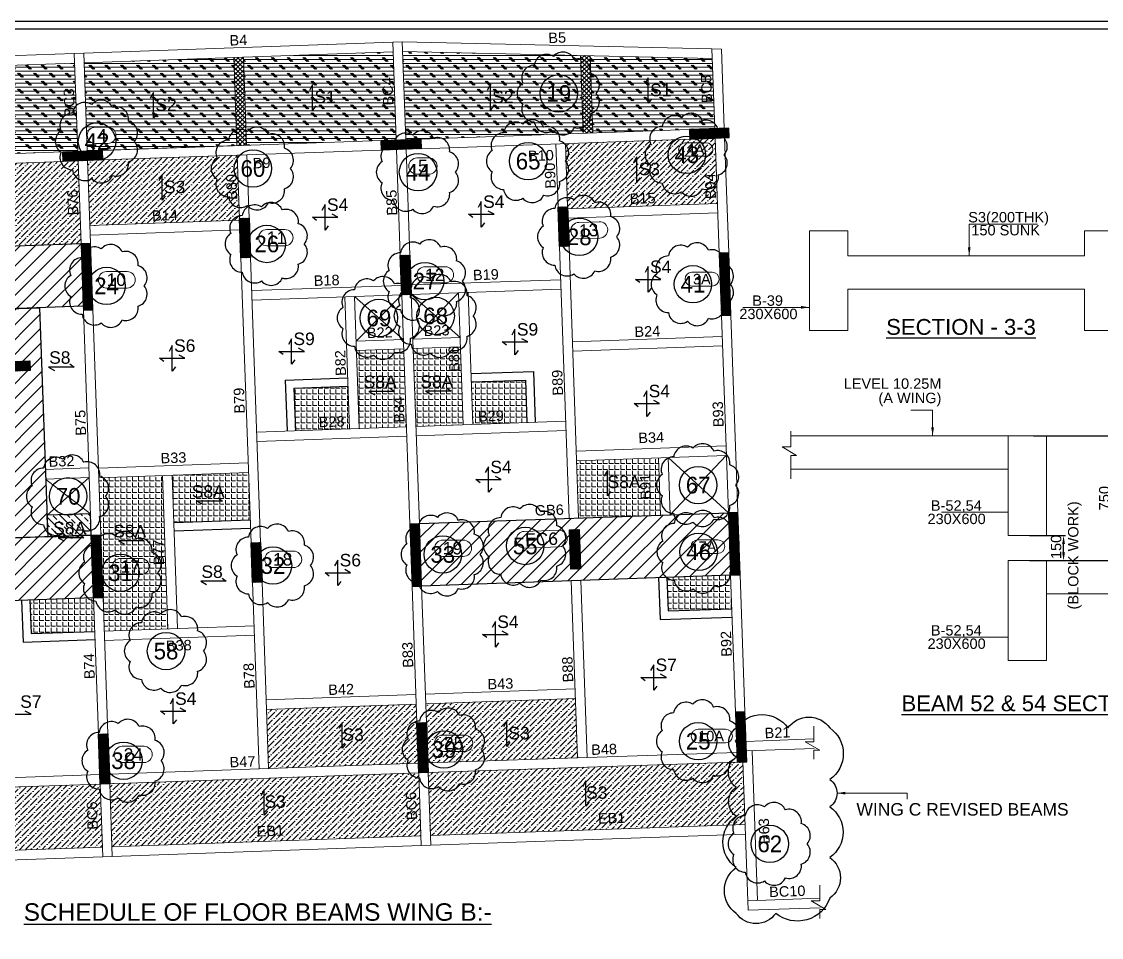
# Model space of a CAD drawing. Header units: millimetres. Extents: x 7675 to 3049577, y -133733 to 101877.
# Drawn here: x 2922512 to 2948465, y 76621 to 98635 of the extents above; entities that cross this region are included whole.
import ezdxf
from ezdxf.enums import TextEntityAlignment as Align

# ---------------------------------------------------------------- set-up
doc = ezdxf.new("R2010")
doc.units = ezdxf.units.MM
doc.header["$LTSCALE"] = 600
doc.linetypes.add('$0$DASHED2', pattern=[0.375, 0.25, -0.125])
for name, color, linetype, lineweight in [('300mm SUNK', 251, 'Continuous', 9), ('BEAM', 191, 'Continuous', 20), ('BEAM NO (H)', 121, 'Continuous', 20), ('BEAM NO (V)', 121, 'Continuous', 20), ('COL HATCH', 67, 'Continuous', 25), ('colno', 11, 'Continuous', 15), ('COLUMN', 84, 'Continuous', 30), ('CONCRETE', 7, 'Continuous', 20), ('DIM', 8, 'Continuous', 13), ('GIRDER BEAM', 4, 'Continuous', 30), ('HATCH LIGHT_MOFA', 253, 'Continuous', 0), ('MAIN TEXT', 6, 'Continuous', 25), ('RC PARDI HATCH', 8, 'Continuous', 13), ('RCC PARDI', 2, 'Continuous', 20), ('SLAB', 1, 'Continuous', 25), ('SLAB MARK', 241, 'Continuous', 25), ('SLAB NO', 52, 'Continuous', 25), ('TEXT', 255, 'Continuous', 25), ('void', 45, 'Continuous', 18)]:
    doc.layers.add(name, color=color, linetype=linetype, lineweight=lineweight)
for name, color, linetype in [('REVISION CLOUD', 4, 'Continuous'), ('S-DIM', 7, 'Continuous'), ('S-QUERY-NOTE', 4, 'Continuous'), ('S-QUERY-WARNING', 30, 'Continuous')]:
    doc.layers.add(name, color=color, linetype=linetype)
doc.styles.add('ARIAL', font='arial.ttf')
doc.dimstyles.new('SBC 25', dxfattribs={"dimscale": 25, "dimtxt": 2.5, "dimasz": 2, "dimexe": 0.5, "dimexo": 0.5, "dimgap": 0.5, "dimtad": 1, "dimdec": 0, "dimzin": 3, "dimtxsty": 'ARIAL', "dimcen": 0, "dimdle": 1, "dimclrd": 256, "dimclre": 256, "dimclrt": 7, "dimazin": 3, "dimtfac": 1, "dimtdec": 0, "dimtmove": 0, "dimatfit": 3, "dimlwd": -1, "dimlwe": -1})
doc.dimstyles.new('SBC-100', dxfattribs={"dimscale": 100, "dimtxt": 2.5, "dimasz": 2, "dimexe": 0.5, "dimexo": 0.5, "dimgap": 0.5, "dimtad": 1, "dimdec": 0, "dimzin": 3, "dimtxsty": 'ARIAL', "dimblk1": 'OBLIQUE', "dimblk2": 'OBLIQUE', "dimcen": 0, "dimdle": 1, "dimclrd": 256, "dimclre": 256, "dimclrt": 4, "dimazin": 3, "dimtfac": 1, "dimtdec": 0, "dimtmove": 0, "dimatfit": 3, "dimlwd": -1, "dimlwe": -1})
pattern_1 = [(45, (2491303.62, 332757.3), (-176.7767, 176.7767), [])]
pattern_2 = [(0, (0, 0), (0, 95.25), []), (135, (47.62, -47.62), (-190.500082, -190.500082), [134.7039, -134.7039]), (135, (71.44, -47.62), (-190.500082, -190.500082), [134.7039, -134.7039]), (135, (95.25, -47.62), (-190.500082, -190.500082), [134.7039, -134.7039])]
pattern_3 = [(0, (0, 0), (0, 139.7), [101.6, -38.1]), (90, (0, 0), (-139.7, 9e-15), [101.6, -38.1])]
pattern_4 = [(44.6854249, (2233051.06, -59416.194), (-10.04716808, 10.15810365), [])]
pattern_5 = [(45, (2894726.755, 206159.45), (-53.03301, 53.03301), []), (135, (2894726.755, 206159.45), (-53.03301, -53.03301), [])]

# ---------------------------------------------------------------- blocks, each defined once
blk = doc.blocks.new('G$C8AF725FA')
at = {"layer": 'COLUMN'}
for p, q in [((-8355, -299, 11196), (-7405, -266, 11196)), ((-8346, -529, 11196), (-8355, -299, 11196)), ((-7397, -495, 11196), (-8346, -529, 11196)), ((-7405, -266, 11196), (-7397, -495, 11196)), ((-16010, -571, 11196), (-15060, -537, 11196)), ((-16002, -801, 11196), (-16010, -571, 11196)), ((-15052, -767, 11196), (-16002, -801, 11196)), ((-15060, -537, 11196), (-15052, -767, 11196)), ((-23665, -842, 11196), (-22715, -809, 11196)), ((-23657, -1072, 11196), (-23665, -842, 11196)), ((-22715, -809, 11196), (-22707, -1039, 11196)), ((-31320, -1114, 11196), (-30370, -1080, 11196)), ((-31311, -1344, 11196), (-31320, -1114, 11196)), ((-30370, -1080, 11196), (-30362, -1310, 11196)), ((-22707, -1039, 11196), (-23657, -1072, 11196)), ((-30362, -1310, 11196), (-31311, -1344, 11196)), ((-4105, -1900, 11196), (-3875, -1892, 11196)), ((-4071, -2849, 11196), (-4105, -1900, 11196)), ((-3875, -1892, 11196), (-3841, -2841, 11196)), ((-11760, -2171, 11196), (-11530, -2163, 11196)), ((-11726, -3121, 11196), (-11760, -2171, 11196)), ((-11530, -2163, 11196), (-11496, -3113, 11196)), ((-3841, -2841, 11196), (-4071, -2849, 11196)), ((-11496, -3113, 11196), (-11726, -3121, 11196)), ((-30651, -3320, 11196), (-30881, -3329, 11196)), ((-30881, -3329, 11196), (-30781, -6142, 11196)), ((-30551, -6134, 11196), (-30651, -3320, 11196)), ((-30781, -6142, 11196), (-30551, -6134, 11196)), ((-30403, -10327, 11196), (-30632, -10335, 11196)), ((-30632, -10335, 11196), (-30579, -11834, 11196)), ((-30349, -11826, 11196), (-30403, -10327, 11196)), ((-30579, -11834, 11196), (-30349, -11826, 11196)), ((-30463, -15112, 11196), (-30233, -15104, 11196)), ((-30421, -16311, 11196), (-30463, -15112, 11196)), ((-30233, -15104, 11196), (-30191, -16303, 11196)), ((-30191, -16303, 11196), (-30421, -16311, 11196))]:
    blk.add_line(p, q, dxfattribs=at)
for points in [[(-949, -34), (-941, -264), (8, -230), (0, 0)], [(-23181, -4322), (-22951, -4314), (-22996, -3041), (-23226, -3049)], [(-23541, -4335), (-22592, -4301), (-22584, -4531), (-23533, -4565)], [(41, -10745), (271, -10737), (218, -9238), (-12, -9246)], [(201, -15242), (430, -15234), (388, -14035), (158, -14043)]]:
    blk.add_lwpolyline(points, close=True, dxfattribs=at)
for points, elevation in [([(-15514, -4380), (-15284, -4372), (-15341, -2774), (-15571, -2782)], 11196), ([(-7666, -3053), (-7633, -4002), (-7862, -4010), (-7896, -3061)], 11196), ([(-180, -4503), (50, -4495), (-3, -2996), (-233, -3004)], 0), ([(-7614, -11020), (-7384, -11012), (-7437, -9513), (-7667, -9521)], 11196), ([(-15269, -11291), (-15039, -11283), (-15092, -9784), (-15322, -9792)], 11196), ([(-22924, -11559), (-22695, -11551), (-22748, -10052), (-22978, -10060)], 11196), ([(-11254, -9964), (-11220, -10913), (-11450, -10921), (-11483, -9972)], 11196), ([(-7497, -14298), (-7268, -14290), (-7225, -15489), (-7455, -15497)], 11196), ([(-15153, -14569), (-14923, -14561), (-14880, -15761), (-15110, -15769)], 11196), ([(-22808, -14837), (-22578, -14829), (-22536, -16028), (-22766, -16036)], 11196)]:
    blk.add_lwpolyline(points, close=True, dxfattribs=dict(at, elevation=elevation))
blk = doc.blocks.new('_Oblique')
at = {"color": 0, "linetype": 'ByBlock', "lineweight": -2}
blk.add_line((-0.5, -0.5), (0.5, 0.5), dxfattribs=at)
blk = doc.blocks.new('*D35')
at = {"layer": 'Defpoints', "color": 0, "transparency": 16777216}
for p in [(2980659, 55878), (2981530, 55878), (2980659, 55278)]:
    blk.add_point(p, dxfattribs=at)
at = {"layer": 'S-DIM', "transparency": 16777216}
for p, q in [((2980709, 55878), (2981580, 55878)), ((2981530, 55478), (2981530, 55678)), ((2980709, 55278), (2981580, 55278))]:
    blk.add_line(p, q, dxfattribs=at)
for points in [[(2981563, 55678), (2981496, 55678), (2981530, 55878)], [(2981496, 55478), (2981563, 55478), (2981530, 55278)]]:
    blk.add_solid(points, dxfattribs=at)
at = {"layer": 'S-DIM', "color": 4, "transparency": 16777216, "insert": (2981352, 55605), "char_height": 250, "attachment_point": 5, "rotation": 90, "style": 'ARIAL'}
blk.add_mtext('\\A1;150', dxfattribs=at)
blk = doc.blocks.new('*D36')
at = {"layer": 'Defpoints', "color": 0, "transparency": 16777216}
for p in [(2980756, 58278), (2980806, 55278), (2982688, 55278)]:
    blk.add_point(p, dxfattribs=at)
at = {"layer": 'S-DIM', "transparency": 16777216}
for p, q in [((2980806, 58278), (2982738, 58278)), ((2982688, 58078), (2982688, 55478)), ((2980856, 55278), (2982738, 55278))]:
    blk.add_line(p, q, dxfattribs=at)
for points in [[(2982721, 58078), (2982655, 58078), (2982688, 58278)], [(2982655, 55478), (2982721, 55478), (2982688, 55278)]]:
    blk.add_solid(points, dxfattribs=at)
at = {"layer": 'S-DIM', "color": 4, "transparency": 16777216, "insert": (2982510, 56778), "char_height": 250, "attachment_point": 5, "rotation": 90, "style": 'ARIAL'}
blk.add_mtext('\\A1;750', dxfattribs=at)
blk = doc.blocks.new('G$C380FF64C')
at = {"layer": 'CONCRETE'}
for p, q in [((2066.3, 503.3), (2066.3, 653.3)), ((2066.3, 653.3), (2296.3, 653.3)), ((2296.3, 653.3), (2296.3, 503.3)), ((2296.3, 503.3), (3586.3, 503.3)), ((2066.3, 53.3), (2066.3, 303.3)), ((2296.3, 303.3), (3586.3, 303.3)), ((2296.3, 303.3), (2296.3, 53.3)), ((2296.3, 53.3), (2066.3, 53.3))]:
    blk.add_line(p, q, dxfattribs=at)
for points in [[(644.3, 503.3), (644.3, 653.3), (414.3, 653.3), (414.3, 53.3), (644.3, 53.3), (644.3, 303.3)], [(644.3, 503.3), (644.3, 503.3), (2066.3, 503.3)], [(3586.3, 503.3), (3586.3, 503.3), (3816.3, 503.3), (3816.3, -96.7), (3586.3, -96.7), (3586.3, 303.3)], [(644.3, 303.3), (2066.3, 303.3)]]:
    blk.add_lwpolyline(points, dxfattribs=at)
at = {"layer": 'MAIN TEXT', "style": 'ARIAL'}
blk.add_text('%%USECTION - 3-3', height=95, rotation=0.00358, dxfattribs=at).set_placement((1325.4, 75.7, 0.5), align=Align.MIDDLE)
at = {"layer": 'TEXT', "char_height": 62.5, "width": 640.518, "style": 'ARIAL'}
for s, insert, attachment_point in [('S3(200THK)', (1853.8, 766.2), 3), ('S3(200THK)', (3356.5, 766.2), 3), ('150 SUNK', (1800, 688.2), 3), ('150 SUNK', (3302.6, 688.2), 3), ('B-39', (255.5, 265, 0), 3), ('B-44', (2445.6, 265, 0), 1), ('EB1', (3273.7, 265, 0), 1), ('230X600', (342.8, 185, 0), 3), ('230X600', (2358.3, 185, 0), 1), ('230X600', (3186.5, 185, 0), 1)]:
    blk.add_mtext(s, dxfattribs=dict(at, insert=insert, attachment_point=attachment_point))
at = {"layer": 'DIM'}
for points in [[(1374.5, 503.3), (1374.5, 692.6), (1784.3, 692.6)], [(2877.1, 503.3), (2877.1, 692.6), (3287, 692.6)], [(414.3, 193.3), (13.9, 193.3)], [(2296.3, 193.3), (2696.6, 193.3)], [(3586.3, 193.3), (3185.9, 193.3)]]:
    blk.add_leader(points, dimstyle='SBC 25', dxfattribs=at)
blk = doc.blocks.new('655963')
at = {"layer": 'CONCRETE'}
for points in [[(2974970.9, 58389.3), (2974970.9, 58013.3), (2974766.9, 58013.3), (2975114.9, 57805.3), (2974970.9, 57805.3), (2974970.9, 57245)], [(2974970.9, 58277.8), (2980198.9, 58277.8)], [(2981118.9, 58277.8), (2981118.9, 58277.8), (2980198.9, 58277.8), (2980198.9, 55877.8), (2981118.9, 55877.8), (2981118.9, 58277.8)], [(2974970.9, 57477.8), (2980198.9, 57477.8)], [(2986806.9, 55389.3), (2986806.9, 55013.3), (2986602.9, 55013.3), (2986950.9, 54805.3), (2986806.9, 54805.3), (2986806.9, 54245)], [(2981118.9, 55277.8), (2981118.9, 55277.8), (2980198.9, 55277.8), (2980198.9, 52877.8), (2981118.9, 52877.8), (2981118.9, 55277.8)], [(2981118.9, 55277.8), (2981118.9, 55277.8), (2986806.9, 55277.8)], [(2981118.9, 54477.8), (2986806.9, 54477.8)]]:
    blk.add_lwpolyline(points, dxfattribs=at)
at = {"layer": 'TEXT', "char_height": 250, "width": 2562.074, "attachment_point": 3, "style": 'ARIAL'}
for s, insert in [('LEVEL 10.25M', (2978594.2, 59656.5)), ('(A WING)', (2978594.2, 59311.5)), ('LEVEL 9.5M', (2984663.2, 56870.2)), ('B-52,54', (2979564, 56724.3, 0)), ('230X600', (2979658.1, 56404.4, 0)), ('(B WING)', (2984663.2, 56507.5)), ('B-52,54', (2979564, 53724.3, 0)), ('230X600', (2979658.1, 53404.4, 0))]:
    blk.add_mtext(s, dxfattribs=dict(at, insert=insert))
at = {"layer": 'TEXT', "insert": (2981637.3, 56701.7), "char_height": 250, "width": 2562.074, "attachment_point": 3, "rotation": 90, "style": 'ARIAL'}
blk.add_mtext('(BLOCK WORK)', dxfattribs=at)
at = {"layer": 'S-DIM'}
dim = blk.add_linear_dim(base=(2982687.8, 55277.8), p1=(2980755.7, 58277.8), p2=(2980805.7, 55277.8), angle=90, text='750', dimstyle='SBC-100', override={"dimtxt": 2.5, "dimtxsty": 'ARIAL', "dimtfill": 0}, dxfattribs=at)
dim.commit()
dim.dimension.update_dxf_attribs({"geometry": '*D36', "text_midpoint": (2982510.2, 56777.8)})
dim = blk.add_linear_dim(base=(2981529.8, 55877.8), p1=(2980658.9, 55277.8), p2=(2980658.9, 55877.8), angle=90, text='150', dimstyle='SBC-100', override={"dimtxt": 2.5, "dimtxsty": 'ARIAL', "dimtfill": 0}, dxfattribs=at)
dim.commit()
dim.dimension.update_dxf_attribs({"geometry": '*D35', "text_midpoint": (2981529.8, 55605.1), "dimtype": 128})
at = {"layer": 'DIM'}
for points in [[(2978382.3, 58277.8), (2978382.3, 58890.3), (2977855.5, 58890.3)], [(2984451.3, 55277.8), (2984451.3, 55890.3), (2983924.5, 55890.3)]]:
    blk.add_leader(points, dimstyle='SBC-100', override={"dimtxt": 2.5, "dimasz": 2, "dimgap": 0.5, "dimtad": 1, "dimclrd": 256, "dimlwd": -1}, dxfattribs=at)
for points in [[(2980198.9, 56437.6), (2978597.7, 56437.6)], [(2980198.9, 53437.6), (2978597.7, 53437.6)]]:
    blk.add_leader(points, dimstyle='SBC 25', dxfattribs=at)

msp = doc.modelspace()

# ---------------------------------------------------------------- hatches: boundary and pattern name
at = {"layer": '300mm SUNK'}
h = msp.add_hatch(dxfattribs=at)
h.set_pattern_fill('ANSI33', color=256, scale=1000, style=0)
h.set_pattern_definition([(135, (799432.7, 148849.32), (176.776695, 176.776695), []), (135, (799255.92, 148849.32), (176.776695, 176.776695), [125, -62.5])])
h.paths.add_polyline_path([(2923129, 86539), (2923139, 86250), (2924188, 86287), (2924170, 86806), (2923121, 86769)])
at = {"layer": 'COL HATCH', "lineweight": 0}
h = msp.add_hatch(dxfattribs=at)
h.set_pattern_fill('ANSI31', color=256, scale=4.5, angle=359.6854)
h.set_pattern_definition(pattern_4)
h.paths.add_polyline_path([(2938561, 96042), (2938569, 95812), (2939519, 95846), (2939511, 96076)])
h = msp.add_hatch(dxfattribs=at)
h.set_pattern_fill('ANSI31', color=256, scale=4.5, angle=359.6854)
h.set_pattern_definition(pattern_4)
h.paths.add_polyline_path([(2931156, 95777), (2932106, 95810), (2932114, 95580), (2931164, 95547)])
h = msp.add_hatch(dxfattribs=at)
h.set_pattern_fill('ANSI31', color=256, scale=4.5, angle=359.6854)
h.set_pattern_definition(pattern_4)
h.paths.add_polyline_path([(2923501, 95505), (2924450, 95538), (2924459, 95309), (2923509, 95275)])
h = msp.add_hatch(dxfattribs=at)
h.set_pattern_fill('ANSI31', color=256, scale=4.5, angle=359.6854)
h.set_pattern_definition(pattern_4)
h.paths.add_polyline_path([(2935636, 94184), (2935670, 93235), (2935440, 93226), (2935406, 94176)])
h = msp.add_hatch(dxfattribs=at)
h.set_pattern_fill('ANSI31', color=256, scale=4.5, angle=359.6854)
h.set_pattern_definition(pattern_4)
h.paths.add_polyline_path([(2927981, 93912), (2928014, 92963), (2927785, 92955), (2927751, 93904)])
h = msp.add_hatch(dxfattribs=at)
h.set_pattern_fill('ANSI31', color=256, scale=4.5, angle=359.6854)
h.set_pattern_definition(pattern_4)
h.paths.add_polyline_path([(2923997, 91696), (2924226, 91704), (2924170, 93302), (2923940, 93294)])
h = msp.add_hatch(dxfattribs=at)
h.set_pattern_fill('ANSI31', color=256, scale=4.5, angle=359.6854)
h.set_pattern_definition(pattern_4)
h.paths.add_polyline_path([(2931845, 93023), (2931878, 92074), (2931648, 92066), (2931615, 93015)])
h = msp.add_hatch(dxfattribs=at)
h.set_pattern_fill('ANSI31', color=256, scale=4.5, angle=359.6854)
h.set_pattern_definition(pattern_4)
h.paths.add_polyline_path([(2939331, 91573), (2939560, 91581), (2939507, 93080), (2939277, 93072)])
at = {"layer": 'COL HATCH'}
h = msp.add_hatch(dxfattribs=at)
h.set_pattern_fill('ANSI31', color=256, scale=120)
h.set_pattern_definition([(45, (46286.416, -179883.063), (-10.60660172, 10.60660172), [])])
h.paths.add_polyline_path([(2921764, 90443), (2922714, 90477), (2922722, 90247), (2921773, 90214)])
at = {"layer": 'COL HATCH', "lineweight": 0}
h = msp.add_hatch(dxfattribs=at)
h.set_pattern_fill('ANSI31', color=256, scale=4.5, angle=359.6854)
h.set_pattern_definition(pattern_4)
h.paths.add_polyline_path([(2939552, 85331), (2939782, 85339), (2939729, 86838), (2939499, 86830)])
h = msp.add_hatch(dxfattribs=at)
h.set_pattern_fill('ANSI31', color=256, scale=4.5, angle=359.6854)
h.set_pattern_definition(pattern_4)
h.paths.add_polyline_path([(2931897, 85056), (2932127, 85064), (2932074, 86563), (2931844, 86555)])
at = {"layer": 'COL HATCH'}
h = msp.add_hatch(dxfattribs=at)
h.set_pattern_fill('ANSI31', color=256, scale=120)
h.set_pattern_definition([(45, (46296.164, -180157.89), (-10.60660172, 10.60660172), [])])
h.paths.add_polyline_path([(2935911, 86427), (2935945, 85478), (2935715, 85470), (2935681, 86419)])
at = {"layer": 'COL HATCH', "lineweight": 0}
h = msp.add_hatch(dxfattribs=at)
h.set_pattern_fill('ANSI31', color=256, scale=4.5, angle=359.6854)
h.set_pattern_definition(pattern_4)
h.paths.add_polyline_path([(2924242, 84784), (2924472, 84793), (2924419, 86291), (2924189, 86283)])
h = msp.add_hatch(dxfattribs=at)
h.set_pattern_fill('ANSI31', color=256, scale=4.5, angle=359.6854)
h.set_pattern_definition(pattern_4)
h.paths.add_polyline_path([(2928257, 86112), (2928291, 85162), (2928061, 85154), (2928027, 86104)])
h = msp.add_hatch(dxfattribs=at)
h.set_pattern_fill('ANSI31', color=256, scale=4.5, angle=359.6854)
h.set_pattern_definition(pattern_4)
h.paths.add_polyline_path([(2939712, 80834), (2939941, 80842), (2939899, 82041), (2939669, 82033)])
h = msp.add_hatch(dxfattribs=at)
h.set_pattern_fill('ANSI31', color=256, scale=4.5, angle=359.6854)
h.set_pattern_definition(pattern_4)
h.paths.add_polyline_path([(2932014, 81778), (2932243, 81786), (2932286, 80587), (2932056, 80579)])
h = msp.add_hatch(dxfattribs=at)
h.set_pattern_fill('ANSI31', color=256, scale=4.5, angle=359.6854)
h.set_pattern_definition(pattern_4)
h.paths.add_polyline_path([(2924358, 81506), (2924588, 81514), (2924631, 80315), (2924401, 80307)])
at = {"layer": 'GIRDER BEAM', "lineweight": 20}
h = msp.add_hatch(dxfattribs=at)
h.set_pattern_fill('ANSI31', color=150, scale=2000)
h.set_pattern_definition(pattern_1)
h.paths.add_polyline_path([(2916338, 91524), (2916568, 91532), (2916515, 93034), (2916285, 93026)])
h.paths.add_polyline_path([(2923993, 91795), (2908913, 91260), (2908860, 92759), (2923940, 93301)])
h = msp.add_hatch(dxfattribs=at)
h.set_pattern_fill('ANSI31', color=150, scale=2000)
h.set_pattern_definition(pattern_1)
h.paths.add_polyline_path([(2921445, 91705), (2922944, 91758), (2923139, 86250), (2921640, 86196)])
h = msp.add_hatch(dxfattribs=at)
h.set_pattern_fill('ANSI31', color=150, scale=2000)
h.set_pattern_definition(pattern_1)
h.paths.add_polyline_path([(2932074, 86567), (2939499, 86830), (2939552, 85331), (2932127, 85067)])
h = msp.add_hatch(dxfattribs=at)
h.set_pattern_fill('ANSI31', color=150, scale=2000)
h.set_pattern_definition(pattern_1)
h.paths.add_polyline_path([(2909108, 85752), (2924188, 86287), (2924242, 84788), (2909161, 84253)])
at = {"layer": 'HATCH LIGHT_MOFA', "true_color": 0x636466, "transparency": 33554687}
h = msp.add_hatch(dxfattribs=at)
h.set_pattern_fill('CORK', color=251, scale=30)
h.set_pattern_definition(pattern_2)
h.paths.add_polyline_path([(2927843, 97779), (2931441, 97907), (2931516, 95789), (2927919, 95661)])
h = msp.add_hatch(dxfattribs=at)
h.set_pattern_fill('CORK', color=251, scale=30)
h.set_pattern_definition(pattern_2)
h.paths.add_polyline_path([(2935947, 97820), (2931671, 97915), (2931746, 95798), (2936013, 95951)])
h.paths.add_polyline_path([(2933745, 96592), (2934413, 96592), (2934413, 97057), (2933745, 97057)], flags=24)
h = msp.add_hatch(dxfattribs=at)
h.set_pattern_fill('CORK', color=251, scale=30)
h.set_pattern_definition(pattern_2)
h.paths.add_polyline_path([(2923786, 97635), (2920196, 97508), (2920271, 95390), (2923501, 95505), (2923501, 95505), (2923861, 95517)])
h = msp.add_hatch(dxfattribs=at)
h.set_pattern_fill('CORK', color=251, scale=30)
h.set_pattern_definition(pattern_2)
h.paths.add_polyline_path([(2927614, 97771), (2924016, 97643), (2924091, 95526), (2927689, 95653)])
h.paths.add_polyline_path([(2924583, 95707), (2924285, 95707, -1), (2924285, 96097), (2924583, 96097, -1)], flags=16)
h.paths.add_polyline_path([(2924613, 95677), (2924255, 95677), (2924255, 96127), (2924613, 96127)], flags=24)
h.paths.add_polyline_path([(2926292, 96408), (2925670, 96408), (2925670, 96868), (2926292, 96868)], flags=24)
h = msp.add_hatch(dxfattribs=at)
h.set_pattern_fill('CORK', color=251, scale=30)
h.set_pattern_definition(pattern_2)
h.paths.add_polyline_path([(2936177, 97815), (2939111, 97750), (2939171, 96064), (2936243, 95959)])
at = {"layer": 'HATCH LIGHT_MOFA'}
h = msp.add_hatch(dxfattribs=at)
h.set_pattern_fill('ANSI36', color=256, scale=30)
h.paths.add_polyline_path([(2935582, 95705), (2939179, 95834), (2939235, 94265), (2935637, 94137)])
h = msp.add_hatch(dxfattribs=at)
h.set_pattern_fill('ANSI36', color=256, scale=30)
h.paths.add_polyline_path([(2920271, 95160), (2923869, 95288), (2923940, 93297), (2920342, 93170)])
h = msp.add_hatch(dxfattribs=at)
h.set_pattern_fill('ANSI36', color=256, scale=30)
h.paths.add_polyline_path([(2924099, 95296), (2927697, 95423), (2927752, 93858), (2924155, 93730)])
h = msp.add_hatch(dxfattribs=at)
h.set_pattern_fill('ANGLE', color=256, scale=20)
h.set_pattern_definition(pattern_3)
h.paths.add_polyline_path([(2931761, 88897), (2931694, 90766), (2930560, 90725), (2930626, 88857)])
h = msp.add_hatch(dxfattribs=at)
h.set_pattern_fill('ANGLE', color=256, scale=20)
h.set_pattern_definition(pattern_3)
h.paths.add_polyline_path([(2931964, 89657), (2931991, 88905), (2933125, 88945), (2933059, 90814), (2931925, 90774)])
h = msp.add_hatch(dxfattribs=at)
h.set_pattern_fill('ANGLE', color=256, scale=20)
h.set_pattern_definition(pattern_3)
h.paths.add_polyline_path([(2930397, 88848), (2930360, 89868), (2929056, 89821), (2929092, 88802)])
h = msp.add_hatch(dxfattribs=at)
h.set_pattern_fill('ANGLE', color=256, scale=20)
h.set_pattern_definition(pattern_3)
h.paths.add_polyline_path([(2934659, 88999), (2934623, 90019), (2933318, 89973), (2933355, 88953)])
h = msp.add_hatch(dxfattribs=at)
h.set_pattern_fill('ANGLE', color=256, scale=20)
h.set_pattern_definition(pattern_3)
h.paths.add_polyline_path([(2935901, 86702), (2937870, 86772), (2937821, 88148), (2935852, 88079), (2935901, 86702)])
h = msp.add_hatch(dxfattribs=at)
h.set_pattern_fill('ANGLE', color=256, scale=20)
h.set_pattern_definition(pattern_3)
h.paths.add_polyline_path([(2925899, 87726), (2924370, 87671), (2924500, 83986), (2926029, 84041)])
h = msp.add_hatch(dxfattribs=at)
h.set_pattern_fill('ANGLE', color=256, scale=20)
h.set_pattern_definition(pattern_3)
h.paths.add_polyline_path([(2926128, 87734), (2926169, 86597), (2928008, 86662), (2927967, 87799)])
h = msp.add_hatch(dxfattribs=at)
h.set_pattern_fill('ANGLE', color=256, scale=20)
h.set_pattern_definition(pattern_3)
h.paths.add_polyline_path([(2939552, 85331), (2938023, 85277), (2938052, 84467), (2939581, 84521), (2939552, 85331)], is_closed=False)
h = msp.add_hatch(dxfattribs=at)
h.set_pattern_fill('ANGLE', color=256, scale=20)
h.set_pattern_definition(pattern_3)
h.paths.add_polyline_path([(2922713, 84734), (2922741, 83924), (2924271, 83978), (2924242, 84784)])
h = msp.add_hatch(dxfattribs=at)
h.set_pattern_fill('ANSI36', color=256, scale=30)
edge = h.paths.add_edge_path()
edge.add_line((2935825, 82367), (2932227, 82239))
edge.add_line((2932227, 82239), (2932278, 80817))
edge.add_line((2932278, 80817), (2935875, 80936))
edge.add_line((2935875, 80936), (2935824, 82367))
h = msp.add_hatch(dxfattribs=at)
h.set_pattern_fill('ANSI36', color=256, scale=30)
edge = h.paths.add_edge_path()
edge.add_line((2931997, 82231), (2928399, 82103))
edge.add_line((2928399, 82103), (2928450, 80681))
edge.add_line((2928450, 80681), (2932048, 80809))
edge.add_line((2932048, 80809), (2931997, 82231))
h = msp.add_hatch(dxfattribs=at)
h.set_pattern_fill('ANSI36', color=256, scale=30)
h.paths.add_polyline_path([(2939849, 80838), (2932286, 80587), (2932339, 79070), (2939902, 79335)])
h = msp.add_hatch(dxfattribs=at)
h.set_pattern_fill('ANSI36', color=256, scale=30)
h.paths.add_polyline_path([(2932056, 80579), (2924631, 80315), (2924684, 78799), (2932110, 79063)])
h = msp.add_hatch(dxfattribs=at)
h.set_pattern_fill('ANSI36', color=256, scale=30)
h.paths.add_polyline_path([(2924401, 80307), (2916975, 80047), (2917029, 78528), (2924454, 78791)])
at = {"layer": 'RC PARDI HATCH'}
h = msp.add_hatch(dxfattribs=at)
h.set_pattern_fill('ANSI37', color=256, scale=600)
h.set_pattern_definition(pattern_5)
h.paths.add_polyline_path([(2927843, 97779), (2927614, 97771), (2927689, 95653), (2927919, 95661)])
h = msp.add_hatch(dxfattribs=at)
h.set_pattern_fill('ANSI37', color=256, scale=600)
h.set_pattern_definition(pattern_5)
h.paths.add_polyline_path([(2936013, 95951), (2936243, 95959), (2936177, 97815), (2935947, 97820)])

# ---------------------------------------------------------------- linework, layer by layer
at = {"color": 5}
msp.add_lwpolyline([(2974419, 45004), (2974419, 98635), (2898307, 98635), (2898307, 45004)], close=True, dxfattribs=at)
at = {"color": 6}
msp.add_lwpolyline([(2974239, 45184), (2974239, 98455), (2898487, 98455), (2898487, 45184)], close=True, dxfattribs=at)
at = {"layer": 'BEAM'}
for p, q in [((2931433, 98137), (2924008, 97873)), ((2931433, 98137), (2931663, 98145)), ((2931516, 95789, 11196), (2931433, 98137, 11196)), ((2931746, 95798, 11196), (2931663, 98145, 11196)), ((2939103, 97981), (2931663, 98145)), ((2923778, 97865), (2916352, 97602)), ((2923778, 97866), (2924008, 97874)), ((2923861, 95517), (2923778, 97865)), ((2924091, 95526), (2924008, 97874)), ((2931441, 97907), (2924016, 97643)), ((2939111, 97750), (2931671, 97915)), ((2939171, 96064), (2939103, 97981)), ((2939103, 97981), (2939334, 97975)), ((2939401, 96072), (2939334, 97975)), ((2923786, 97635), (2916361, 97372)), ((2932105, 95810), (2938561, 96042)), ((2924450, 95538), (2931156, 95776)), ((2932114, 95580), (2938570, 95812)), ((2939277, 93072), (2939179, 95834)), ((2939507, 93080), (2939409, 95842)), ((2924458, 95309), (2931164, 95546)), ((2931615, 93014), (2931524, 95560)), ((2931845, 93022), (2931754, 95568)), ((2935406, 94176, 11196), (2935352, 95697, 11196)), ((2935636, 94184, 11196), (2935582, 95705, 11196)), ((2916795, 95267), (2923501, 95505)), ((2916803, 95037), (2923509, 95275)), ((2923940, 93297), (2923869, 95288)), ((2924170, 93305), (2924099, 95296)), ((2927751, 93904, 11196), (2927697, 95423, 11196)), ((2927981, 93912, 11196), (2927927, 95432, 11196)), ((2935637, 94137), (2939235, 94265)), ((2935646, 93908), (2939243, 94035)), ((2924155, 93730), (2927752, 93858)), ((2924163, 93500), (2927760, 93628)), ((2935671, 86694), (2935440, 93226)), ((2935901, 86702), (2935670, 93235)), ((2928027, 86103), (2927785, 92955)), ((2928257, 86111), (2928014, 92963)), ((2935468, 92431), (2931870, 92304)), ((2931640, 92295), (2928043, 92168)), ((2935476, 92201), (2931878, 92074)), ((2931648, 92066), (2928051, 91938)), ((2930284, 92016), (2930397, 88848)), ((2930514, 92025), (2930626, 88857)), ((2931844, 86555, 11196), (2931648, 92066, 11196)), ((2932074, 86563, 11196), (2931878, 92074, 11196)), ((2933012, 92114), (2933125, 88945)), ((2933242, 92122), (2933355, 88953)), ((2924188, 86287), (2923996, 91706)), ((2924418, 86295), (2924226, 91714)), ((2939499, 86830), (2939331, 91572)), ((2939729, 86838), (2939560, 91580)), ((2931686, 90995), (2930552, 90955)), ((2933051, 91044, 11196), (2931916, 91004, 11196)), ((2935751, 90940), (2939349, 91067, 0)), ((2935759, 90710), (2939357, 90837, 0)), ((2931694, 90766), (2930560, 90725)), ((2933059, 90814, 11196), (2931925, 90774, 11196)), ((2931991, 88905), (2935588, 89032)), ((2928163, 88769), (2931761, 88897)), ((2931999, 88675), (2935597, 88803)), ((2928171, 88539), (2931769, 88667)), ((2939442, 88436), (2935849, 88309)), ((2927959, 88029), (2924361, 87901)), ((2939450, 88206), (2935857, 88079)), ((2937870, 86772), (2937821, 88148)), ((2938100, 86780), (2938051, 88157)), ((2924131, 87906), (2923082, 87869)), ((2927967, 87799), (2924370, 87671)), ((2926029, 84041), (2925899, 87726)), ((2926259, 84049), (2926128, 87734)), ((2924139, 87676), (2923090, 87639)), ((2928061, 85154), (2928220, 80673)), ((2928291, 85162), (2928450, 80681)), ((2935875, 80940), (2935724, 85195)), ((2936105, 80948), (2935954, 85203)), ((2939669, 82033), (2939552, 85331)), ((2939899, 82041), (2939782, 85339)), ((2932014, 81778, 11196), (2931897, 85056, 11196)), ((2932243, 81786, 11196), (2932127, 85064, 11196)), ((2924358, 81506, 11196), (2924242, 84784, 11196)), ((2924588, 81514, 11196), (2924472, 84793, 11196)), ((2924500, 83986), (2928098, 84114)), ((2924508, 83756), (2928106, 83884)), ((2932219, 82469), (2935817, 82597)), ((2928391, 82333, 0), (2931989, 82461, 0)), ((2932227, 82239), (2935825, 82367)), ((2928399, 82103, 0), (2931997, 82231, 0)), ((2941552, 81391, 11425), (2939916, 81333, 11425)), ((2939704, 81063), (2932278, 80817)), ((2941560, 81161, 11425), (2939924, 81103, 11425)), ((2940069, 81108, 11425), (2940197, 77511, 11425)), ((2932048, 80809, 11196), (2924622, 80545, 11196)), ((2939712, 80834), (2932286, 80587)), ((2939849, 80838, 11425), (2939967, 77502, 11425)), ((2924393, 80537, 11196), (2916967, 80277, 11196)), ((2932056, 80579, 11196), (2924631, 80315, 11196)), ((2932056, 80579, 0), (2932118, 78833, 0)), ((2932286, 80587, 0), (2932348, 78841, 0)), ((2924401, 80307, 11196), (2916975, 80047, 11196)), ((2924401, 80307, 0), (2924462, 78561, 0)), ((2924630, 80315, 0), (2924692, 78569, 0)), ((2939902, 79335, 11425), (2932339, 79071, 11425)), ((2932110, 79063, 0), (2924684, 78799, 0)), ((2939910, 79105, 11425), (2932348, 78841, 11425)), ((2924454, 78791, 0), (2917029, 78528, 0)), ((2932118, 78833, 0), (2924692, 78569, 0)), ((2932118, 78833, 0), (2932348, 78841, 0)), ((2924462, 78561, 0), (2917037, 78298, 0)), ((2924462, 78561, 0), (2924692, 78569, 0)), ((2939967, 77502, 11425), (2941696, 77564, 11425)), ((2939975, 77273, 11425), (2939967, 77502, 11425)), ((2939975, 77273, 11425), (2941704, 77334, 11425))]:
    msp.add_line(p, q, dxfattribs=at)
msp.add_lwpolyline([(2924016, 97643), (2924091, 95526), (2927689, 95653), (2927614, 97771), (2924016, 97643)], dxfattribs=at)
at = {"layer": 'colno'}
for points, elevation in [([(2924285, 96097, 1), (2924285, 95707), (2924583, 95707, 1), (2924583, 96097)], 16556), ([(2938467, 95722, 1), (2938467, 95397), (2938965, 95397, 1), (2938965, 95722)], 11196), ([(2932013, 95356, 1), (2932013, 94965), (2932302, 94965, 1), (2932302, 95356)], 16556), ([(2935903, 93807, 1), (2935917, 93411), (2936408, 93428, 1), (2936394, 93825)], 22621), ([(2928406, 93637, 1), (2928406, 93245), (2928840, 93245, 1), (2928840, 93637)], 16556), ([(2932209, 92743, 1), (2932209, 92352), (2932698, 92352, 1), (2932698, 92743)], 5360), ([(2924556, 92627, 1), (2924556, 92230), (2925046, 92230, 1), (2925046, 92627)], 16556), ([(2938625, 92609, 1), (2938625, 92279), (2939113, 92279, 1), (2939113, 92609)], 11196), ([(2932637, 86173, 1), (2932637, 85777), (2933129, 85777, 1), (2933129, 86173)], 5360), ([(2934594, 86380, 1), (2934608, 85980), (2935433, 86009, 1), (2935419, 86409)], -11196), ([(2938764, 86177, 1), (2938764, 85852), (2939250, 85852, 1), (2939250, 86177)], 11196), ([(2928555, 85906, 1), (2928555, 85510), (2929047, 85510, 1), (2929047, 85906)], 5360), ([(2924890, 85732, 1), (2924890, 85341), (2925382, 85341, 1), (2925382, 85732)], 5360), ([(2938774, 81625, 1), (2938774, 81295), (2939433, 81295, 1), (2939433, 81625)], 11196), ([(2932631, 81484, 1), (2932631, 81088), (2933158, 81088, 1), (2933158, 81484)], 5360), ([(2924931, 81215, 1), (2924931, 80823), (2925455, 80823, 1), (2925455, 81215)], 5360)]:
    msp.add_lwpolyline(points, format="xyb", close=True, dxfattribs=dict(at, elevation=elevation))
at = {"layer": 'COLUMN', "color": 2}
for points in [[(2921764, 90443), (2922714, 90477), (2922722, 90247), (2921773, 90214)], [(2935911, 86427), (2935945, 85478), (2935715, 85470), (2935681, 86419)]]:
    msp.add_lwpolyline(points, close=True, dxfattribs=at)
at = {"layer": 'CONCRETE', "elevation": 11425}
for points in [[(2941552, 81702), (2941552, 81326), (2941348, 81326), (2941696, 81118), (2941552, 81118), (2941552, 80902)], [(2941696, 77874), (2941696, 77498), (2941492, 77498), (2941840, 77290), (2941696, 77290), (2941696, 77075)]]:
    msp.add_lwpolyline(points, dxfattribs=at)
at = {"layer": 'GIRDER BEAM'}
msp.add_lwpolyline([(2916515, 93034), (2923940, 93297), (2923993, 91795), (2916568, 91532)], dxfattribs=at)
for points in [[(2923139, 86250), (2921640, 86196), (2921445, 91705), (2922944, 91758)], [(2932074, 86567), (2939499, 86830), (2939552, 85331), (2932127, 85067)], [(2924188, 86287), (2909108, 85752), (2909161, 84253), (2924242, 84788)]]:
    msp.add_lwpolyline(points, close=True, dxfattribs=at)
at = {"layer": 'RCC PARDI'}
for p, q in [((2927689, 95653, 11196), (2927614, 97771, 11196)), ((2927919, 95661, 11196), (2927843, 97779, 11196)), ((2936013, 95951), (2935947, 97820)), ((2936243, 95959), (2936177, 97815))]:
    msp.add_line(p, q, dxfattribs=at)
at = {"layer": 'REVISION CLOUD'}
msp.add_lwpolyline([(2939689, 77199, -0.520567), (2939689, 78298, -0.520567), (2939689, 79533, -0.520567), (2939689, 80235, -0.520567), (2939689, 80957, -0.520567), (2939689, 81655, -0.520567), (2940931, 81655, -0.520567), (2941939, 81655, -0.520567), (2941939, 80419, -0.520567), (2941939, 79759, -0.520567), (2941939, 78542, -0.520567), (2941939, 77567, -0.520567), (2940640, 77199, -0.520567)], format="xyb", close=True, dxfattribs=at)
at = {"layer": 'S-QUERY-NOTE'}
for points in [[(2932000, 91510, 0.55), (2931857, 91997, 0.55), (2931474, 92329, 0.55), (2930972, 92401, 0.55), (2930511, 92191, 0.55), (2930237, 91764, 0.55), (2930237, 91257, 0.55), (2930511, 90830, 0.55), (2930972, 90620, 0.55), (2931474, 90692, 0.55), (2931857, 91024, 0.55)], [(2933364, 91559, 0.55), (2933221, 92045, 0.55), (2932838, 92377, 0.55), (2932336, 92450, 0.55), (2931875, 92239, 0.55), (2931601, 91812, 0.55), (2931601, 91305, 0.55), (2931875, 90879, 0.55), (2932336, 90668, 0.55), (2932838, 90740, 0.55), (2933221, 91072, 0.55)], [(2939675, 87493, 0.55), (2939532, 87980, 0.55), (2939149, 88312, 0.55), (2938647, 88384, 0.55), (2938185, 88173, 0.55), (2937911, 87747, 0.55), (2937911, 87240, 0.55), (2938185, 86813, 0.55), (2938647, 86602, 0.55), (2939149, 86675, 0.55), (2939532, 87007, 0.55)], [(2924530, 87223, 0.55), (2924387, 87709, 0.55), (2924004, 88041, 0.55), (2923502, 88113, 0.55), (2923041, 87903, 0.55), (2922766, 87476, 0.55), (2922766, 86969, 0.55), (2923041, 86542, 0.55), (2923502, 86332, 0.55), (2924004, 86404, 0.55), (2924387, 86736, 0.55)]]:
    msp.add_lwpolyline(points, format="xyb", close=True, dxfattribs=at)
for centre in [(2931100, 91510), (2932464, 91559), (2938775, 87493), (2923630, 87223)]:
    msp.add_circle(centre, 450, dxfattribs=at)
at = {"layer": 'S-QUERY-WARNING'}
for points in [[(2936324, 96907, 0.55), (2936181, 97394, 0.55), (2935798, 97726, 0.55), (2935296, 97798, 0.55), (2934835, 97587, 0.55), (2934561, 97161, 0.55), (2934561, 96654, 0.55), (2934835, 96227, 0.55), (2935296, 96016, 0.55), (2935798, 96089, 0.55), (2936181, 96421, 0.55)], [(2925225, 95752, 0.55), (2925082, 96239, 0.55), (2924699, 96571, 0.55), (2924197, 96643, 0.55), (2923735, 96433, 0.55), (2923461, 96006, 0.55), (2923461, 95499, 0.55), (2923735, 95072, 0.55), (2924197, 94862, 0.55), (2924699, 94934, 0.55), (2925082, 95266, 0.55)], [(2939400, 95434, 0.55), (2939257, 95921, 0.55), (2938874, 96253, 0.55), (2938372, 96325, 0.55), (2937910, 96114, 0.55), (2937636, 95688, 0.55), (2937636, 95181, 0.55), (2937910, 94754, 0.55), (2938372, 94543, 0.55), (2938874, 94615, 0.55), (2939257, 94948, 0.55)], [(2928972, 95104, 0.55), (2928829, 95591, 0.55), (2928446, 95923, 0.55), (2927944, 95995, 0.55), (2927482, 95784, 0.55), (2927208, 95358, 0.55), (2927208, 94850, 0.55), (2927482, 94424, 0.55), (2927944, 94213, 0.55), (2928446, 94285, 0.55), (2928829, 94617, 0.55)], [(2935587, 95280, 0.55), (2935444, 95766, 0.55), (2935061, 96099, 0.55), (2934559, 96171, 0.55), (2934098, 95960, 0.55), (2933824, 95533, 0.55), (2933824, 95026, 0.55), (2934098, 94600, 0.55), (2934559, 94389, 0.55), (2935061, 94461, 0.55), (2935444, 94793, 0.55)], [(2932941, 95015, 0.55), (2932798, 95502, 0.55), (2932414, 95834, 0.55), (2931913, 95906, 0.55), (2931451, 95695, 0.55), (2931177, 95269, 0.55), (2931177, 94762, 0.55), (2931451, 94335, 0.55), (2931913, 94124, 0.55), (2932414, 94197, 0.55), (2932798, 94529, 0.55)], [(2929306, 93290, 0.55), (2929163, 93777, 0.55), (2928779, 94109, 0.55), (2928277, 94181, 0.55), (2927816, 93971, 0.55), (2927542, 93544, 0.55), (2927542, 93037, 0.55), (2927816, 92610, 0.55), (2928277, 92400, 0.55), (2928779, 92472, 0.55), (2929163, 92804, 0.55)], [(2936815, 93461, 0.55), (2936672, 93948, 0.55), (2936288, 94280, 0.55), (2935787, 94352, 0.55), (2935325, 94141, 0.55), (2935051, 93715, 0.55), (2935051, 93208, 0.55), (2935325, 92781, 0.55), (2935787, 92570, 0.55), (2936288, 92643, 0.55), (2936672, 92975, 0.55)], [(2925455, 92281, 0.55), (2925312, 92767, 0.55), (2924929, 93099, 0.55), (2924427, 93171, 0.55), (2923966, 92961, 0.55), (2923692, 92534, 0.55), (2923692, 92027, 0.55), (2923966, 91600, 0.55), (2924427, 91390, 0.55), (2924929, 91462, 0.55), (2925312, 91794, 0.55)], [(2933109, 92397, 0.55), (2932966, 92883, 0.55), (2932583, 93215, 0.55), (2932081, 93287, 0.55), (2931619, 93077, 0.55), (2931345, 92650, 0.55), (2931345, 92143, 0.55), (2931619, 91716, 0.55), (2932081, 91506, 0.55), (2932583, 91578, 0.55), (2932966, 91910, 0.55)], [(2939548, 92321, 0.55), (2939405, 92807, 0.55), (2939022, 93139, 0.55), (2938520, 93211, 0.55), (2938058, 93001, 0.55), (2937784, 92574, 0.55), (2937784, 92067, 0.55), (2938058, 91640, 0.55), (2938520, 91430, 0.55), (2939022, 91502, 0.55), (2939405, 91834, 0.55)], [(2935517, 86030, 0.55), (2935374, 86517, 0.55), (2934991, 86849, 0.55), (2934489, 86921, 0.55), (2934027, 86711, 0.55), (2933753, 86284, 0.55), (2933753, 85777, 0.55), (2934027, 85350, 0.55), (2934489, 85139, 0.55), (2934991, 85212, 0.55), (2935374, 85544, 0.55)], [(2933536, 85827, 0.55), (2933393, 86314, 0.55), (2933010, 86646, 0.55), (2932508, 86718, 0.55), (2932047, 86507, 0.55), (2931773, 86081, 0.55), (2931773, 85574, 0.55), (2932047, 85147, 0.55), (2932508, 84936, 0.55), (2933010, 85008, 0.55), (2933393, 85341, 0.55)], [(2939685, 85889, 0.55), (2939542, 86376, 0.55), (2939159, 86708, 0.55), (2938657, 86780, 0.55), (2938196, 86569, 0.55), (2937922, 86143, 0.55), (2937922, 85636, 0.55), (2938196, 85209, 0.55), (2938657, 84998, 0.55), (2939159, 85071, 0.55), (2939542, 85403, 0.55)], [(2929454, 85560, 0.55), (2929311, 86047, 0.55), (2928928, 86379, 0.55), (2928426, 86451, 0.55), (2927965, 86240, 0.55), (2927690, 85814, 0.55), (2927690, 85307, 0.55), (2927965, 84880, 0.55), (2928426, 84669, 0.55), (2928928, 84741, 0.55), (2929311, 85073, 0.55)], [(2925790, 85386, 0.55), (2925647, 85872, 0.55), (2925264, 86204, 0.55), (2924762, 86277, 0.55), (2924300, 86066, 0.55), (2924026, 85639, 0.55), (2924026, 85132, 0.55), (2924300, 84706, 0.55), (2924762, 84495, 0.55), (2925264, 84567, 0.55), (2925647, 84899, 0.55)], [(2926884, 83504, 0.55), (2926741, 83991, 0.55), (2926357, 84323, 0.55), (2925856, 84395, 0.55), (2925394, 84185, 0.55), (2925120, 83758, 0.55), (2925120, 83251, 0.55), (2925394, 82824, 0.55), (2925856, 82614, 0.55), (2926357, 82686, 0.55), (2926741, 83018, 0.55)], [(2939674, 81337, 0.55), (2939531, 81823, 0.55), (2939147, 82155, 0.55), (2938646, 82227, 0.55), (2938184, 82017, 0.55), (2937910, 81590, 0.55), (2937910, 81083, 0.55), (2938184, 80656, 0.55), (2938646, 80446, 0.55), (2939147, 80518, 0.55), (2939531, 80850, 0.55)], [(2933564, 81138, 0.55), (2933421, 81625, 0.55), (2933038, 81957, 0.55), (2932536, 82029, 0.55), (2932074, 81818, 0.55), (2931800, 81391, 0.55), (2931800, 80884, 0.55), (2932074, 80458, 0.55), (2932536, 80247, 0.55), (2933038, 80319, 0.55), (2933421, 80651, 0.55)], [(2925864, 80868, 0.55), (2925721, 81355, 0.55), (2925338, 81687, 0.55), (2924836, 81759, 0.55), (2924375, 81549, 0.55), (2924101, 81122, 0.55), (2924101, 80615, 0.55), (2924375, 80188, 0.55), (2924836, 79978, 0.55), (2925338, 80050, 0.55), (2925721, 80382, 0.55)], [(2941395, 78869, 0.55), (2941252, 79356, 0.55), (2940869, 79688, 0.55), (2940367, 79760, 0.55), (2939906, 79549, 0.55), (2939632, 79123, 0.55), (2939632, 78615, 0.55), (2939906, 78189, 0.55), (2940367, 77978, 0.55), (2940869, 78050, 0.55), (2941252, 78382, 0.55)]]:
    msp.add_lwpolyline(points, format="xyb", close=True, dxfattribs=at)
for centre in [(2935424, 96907), (2924325, 95752), (2938500, 95434), (2928072, 95104), (2934687, 95280), (2932041, 95015), (2928406, 93290), (2935915, 93461), (2924555, 92281), (2932209, 92397), (2938648, 92321), (2934617, 86030), (2932636, 85827), (2938785, 85889), (2928554, 85560), (2924890, 85386), (2925984, 83504), (2938774, 81337), (2932664, 81138), (2924964, 80868), (2940495, 78869)]:
    msp.add_circle(centre, 450, dxfattribs=at)
at = {"layer": 'SLAB', "linetype": '$0$DASHED2', "ltscale": 500}
for p, q in [((2928849, 90014), (2930353, 90068)), ((2933311, 90173), (2934815, 90226)), ((2934815, 90226), (2934859, 89007)), ((2928849, 90014), (2928893, 88795)), ((2929056, 89821), (2929092, 88802)), ((2934623, 90019), (2934659, 88999)), ((2926169, 86597), (2928008, 86662))]:
    msp.add_line(p, q, dxfattribs=at)
at = {"layer": 'SLAB'}
for p, q in [((2929056, 89821), (2930360, 89868)), ((2933318, 89973), (2934623, 90019)), ((2926176, 86397), (2928015, 86462))]:
    msp.add_line(p, q, dxfattribs=at)
at = {"layer": 'SLAB', "elevation": 11196}
msp.add_lwpolyline([(2923129, 86539), (2923139, 86250), (2924188, 86287), (2924170, 86806), (2923121, 86769)], close=True, dxfattribs=at)
at = {"layer": 'SLAB'}
for points in [[(2937823, 85270), (2937859, 84260), (2939588, 84321)], [(2922513, 84726), (2922549, 83717), (2924278, 83778)]]:
    msp.add_lwpolyline(points, dxfattribs=at)
at = {"layer": 'SLAB', "linetype": '$0$DASHED2', "ltscale": 500}
for points in [[(2938023, 85277), (2938052, 84467), (2939581, 84521)], [(2922713, 84734), (2922741, 83924), (2924271, 83978)]]:
    msp.add_lwpolyline(points, dxfattribs=at)
at = {"layer": 'SLAB MARK', "elevation": 11196}
for points in [[(2929584, 96607), (2929507, 96505), (2929507, 97119), (2929431, 96978)], [(2933855, 96607), (2933779, 96505), (2933779, 97119), (2933702, 96978)], [(2937650, 96773), (2937573, 96671), (2937573, 97285), (2937496, 97144)], [(2925759, 96421), (2925682, 96318), (2925682, 96932), (2925605, 96791)], [(2937375, 94876), (2937298, 94774), (2937298, 95387), (2937222, 95246)], [(2925966, 94443), (2925889, 94341), (2925889, 94955), (2925812, 94814)], [(2929884, 93726), (2929807, 93624), (2929807, 94237), (2929731, 94096)], [(2933637, 93798), (2933560, 93696), (2933560, 94310), (2933483, 94169)], [(2929603, 93854), (2929501, 93930), (2930114, 93930), (2929973, 94007)], [(2933356, 93926), (2933253, 94003), (2933867, 94003), (2933726, 94080)], [(2937649, 92233), (2937572, 92131), (2937572, 92744), (2937496, 92604)], [(2937368, 92361), (2937266, 92437), (2937879, 92437), (2937738, 92514)], [(2934448, 90729), (2934371, 90627), (2934371, 91240), (2934294, 91100)], [(2926209, 90338), (2926132, 90235), (2926132, 90849), (2926056, 90708)], [(2929078, 90501), (2929001, 90399), (2929001, 91012), (2928924, 90872)], [(2934166, 90857), (2934064, 90934), (2934678, 90934), (2934537, 91010)], [(2925928, 90465), (2925826, 90542), (2926439, 90542), (2926298, 90619)], [(2928796, 90629), (2928694, 90706), (2929308, 90706), (2929167, 90782)], [(2923670, 90405), (2923772, 90328), (2923158, 90328), (2923299, 90252)], [(2931371, 89821), (2931473, 89744), (2930860, 89744), (2931000, 89667)], [(2932732, 89827), (2932834, 89750), (2932220, 89750), (2932361, 89674)], [(2937616, 89247), (2937539, 89144), (2937539, 89758), (2937462, 89617)], [(2937335, 89374), (2937232, 89451), (2937846, 89451), (2937705, 89528)], [(2933811, 87422), (2933734, 87320), (2933734, 87933), (2933658, 87793)], [(2936670, 87336), (2936593, 87233), (2936593, 87847), (2936516, 87706)], [(2933530, 87550), (2933428, 87626), (2934041, 87626), (2933901, 87703)], [(2927237, 87186), (2927339, 87109), (2926726, 87109), (2926866, 87033)], [(2923906, 86305), (2924008, 86228), (2923394, 86228), (2923535, 86151)], [(2925350, 86232), (2925452, 86156), (2924839, 86156), (2924979, 86079)], [(2930189, 85180), (2930112, 85078), (2930112, 85692), (2930036, 85551)], [(2929908, 85308), (2929806, 85385), (2930419, 85385), (2930278, 85462)], [(2927330, 85258), (2927432, 85181), (2926819, 85181), (2926959, 85104)], [(2933977, 83700), (2933900, 83598), (2933900, 84211), (2933824, 84071)], [(2933696, 83828), (2933594, 83905), (2934207, 83905), (2934066, 83981)], [(2937782, 82664), (2937705, 82561), (2937705, 83175), (2937628, 83034)], [(2937501, 82791), (2937398, 82868), (2938012, 82868), (2937871, 82945)], [(2926233, 81853), (2926157, 81751), (2926157, 82364), (2926080, 82224)], [(2922230, 81908), (2922128, 81985), (2922741, 81985), (2922601, 82062)], [(2925952, 81981), (2925850, 82058), (2926463, 82058), (2926323, 82134)], [(2930295, 81268), (2930218, 81166), (2930218, 81780), (2930141, 81639)], [(2934250, 81313), (2934173, 81211), (2934173, 81825), (2934096, 81684)]]:
    msp.add_lwpolyline(points, dxfattribs=at)
at = {"layer": 'SLAB MARK'}
for points in [[(2936150, 79875), (2936073, 79773), (2936073, 80386), (2935997, 80246)], [(2928419, 79658), (2928342, 79556), (2928342, 80170), (2928265, 80029)]]:
    msp.add_lwpolyline(points, dxfattribs=at)
at = {"layer": 'void'}
for p, q in [((2930514, 92025), (2931686, 90995)), ((2931648, 92066), (2930552, 90955)), ((2931878, 92074, 11196), (2933050, 91044)), ((2933012, 92114), (2931916, 91004, 11196)), ((2938051, 88157), (2939499, 86830)), ((2939450, 88206), (2938100, 86780)), ((2923090, 87639), (2924170, 86806)), ((2924139, 87676), (2923121, 86759))]:
    msp.add_line(p, q, dxfattribs=at)

# ---------------------------------------------------------------- block references
at = {"xscale": 4, "yscale": 4, "zscale": 4}
msp.add_blockref('G$C380FF64C', (2939790, 90993), dxfattribs=at)
at = {"layer": 'BEAM'}
msp.add_blockref('655963', (-33974, 30402), dxfattribs=at)
at = {"layer": 'COLUMN', "rotation": 0.0009998897321241}
msp.add_blockref('G$C8AF725FA', (2939511, 96076), dxfattribs=at)

# ---------------------------------------------------------------- texts
at = {"layer": 'BEAM NO (H)', "style": 'ARIAL'}
for s, p in [('B5', (2935385, 98248, 0)), ('B4', (2927723, 98190, 0)), ('B10', (2934993, 95416, 11196)), ('B9', (2928281, 95237, 11196)), ('B15', (2937438, 94386, 0)), ('B14', (2925956, 93979, 0)), ('B19', (2933671, 92552, 0)), ('B18', (2929844, 92416, 0)), ('B22', (2931121, 91160, 0)), ('B23', (2932486, 91209, 11196)), ('B24', (2937552, 91188, 0)), ('B29', (2933792, 89153, 0)), ('B28', (2929964, 89018, 0)), ('B34', (2937645, 88636, 0)), ('B33', (2926162, 88150, 0)), ('B32', (2923471, 88067, 0)), ('GB6', (2935195, 86894, 11196)), ('B38', (2926290, 83640, 11196)), ('B43', (2934020, 82718, 0)), ('B42', (2930192, 82582, 0)), ('B48', (2936512, 81142, 0)), ('B47', (2927821, 80843, 11196)), ('EB1', (2936695, 79490)), ('EB1', (2928489, 79181))]:
    msp.add_text(s, height=250, rotation=2.0315, dxfattribs=at).set_placement(p, align=Align.MIDDLE_CENTER)
at = {"layer": 'BEAM NO (H)', "color": 1, "style": 'ARIAL'}
for s, p in [('B21', (2940681, 81543, 11425)), ('BC10', (2940915, 77729, 11425))]:
    msp.add_text(s, height=250, rotation=2.0315, dxfattribs=at).set_placement(p, align=Align.MIDDLE_CENTER)
at = {"layer": 'BEAM NO (V)', "style": 'ARIAL'}
for s, p in [('BC5', (2938974, 97017, 11196)), ('BC4', (2931312, 96958, 22392)), ('BC3', (2923657, 96686, 11196)), ('B90', (2935216, 94931, 22392)), ('B80', (2927561, 94659, 22392)), ('B94', (2939066, 94679, 11196)), ('B76', (2923742, 94287, 11196)), ('B85', (2931407, 94282, 11196)), ('B82', (2930177, 90427, 11196)), ('B86', (2932906, 90524, 11196)), ('B89', (2935393, 89955, 11196)), ('B79', (2927743, 89524, 11196)), ('B84', (2931583, 89305, 22392)), ('B75', (2923929, 88991, 11196)), ('B93', (2939252, 89196, 11196)), ('B77', (2925801, 85878, 11196)), ('B92', (2939448, 83677, 11196)), ('B83', (2931792, 83412, 22392)), ('B74', (2924137, 83140, 22392)), ('B88', (2935637, 83062, 11196)), ('B78', (2927978, 82908, 11196)), ('BC6', (2931881, 79781, 0)), ('BC6', (2924210, 79548, 0))]:
    msp.add_text(s, height=250, rotation=92.0326, dxfattribs=at).set_placement(p, align=Align.MIDDLE_CENTER)
at = {"layer": 'BEAM NO (V)', "color": 1, "style": 'ARIAL'}
for s, p in [('B91', (2937506, 87455, 11196)), ('B63', (2940359, 79175, 11425))]:
    msp.add_text(s, height=250, rotation=92.0326, dxfattribs=at).set_placement(p, align=Align.MIDDLE_CENTER)
at = {"layer": 'colno', "style": 'ARIAL'}
for s, height, rotation, p in [('4', 300, 0.0008, (2924441, 95902, 16556)), ('4A', 250, 0.0006, (2938713, 95559, 11196)), ('5', 300, 0.0008, (2932157, 95165, 16556)), ('13', 300, 2.0312, (2936142, 93619, 22621)), ('11', 300, 0.0008, (2928639, 93440, 16556)), ('12', 300, 0.0008, (2932442, 92547, 5360)), ('10', 300, 0.0008, (2924788, 92431, 16556)), ('3A', 250, 0.0006, (2938861, 92446, 11196)), ('FC6', 300, 2.0324, (2935007, 86194, -11196)), ('19', 300, 0.0008, (2932869, 85977, 5360)), ('7A', 250, 0.0006, (2938999, 86014, 11196)), ('17', 300, 0.0008, (2925123, 85536, 5360)), ('18', 300, 0.0008, (2928787, 85710, 5360)), ('10A', 250, 0.0006, (2939084, 81462, 11196)), ('25', 300, 0.0008, (2932897, 81288, 5360)), ('24', 300, 0.0008, (2925197, 81018, 5360))]:
    msp.add_text(s, height=height, rotation=rotation, dxfattribs=at).set_placement(p, align=Align.MIDDLE_CENTER)
at = {"layer": 'MAIN TEXT', "style": 'ARIAL'}
msp.add_text('%%UBEAM 52 & 54 SECTION 5-5', height=380, rotation=0.0036, dxfattribs=at).set_placement((2947112, 82248), align=Align.MIDDLE)
at = {"layer": 'MAIN TEXT', "linetype": 'Continuous', "style": 'ARIAL'}
msp.add_text('%%USCHEDULE OF FLOOR BEAMS WING B:-', height=420, dxfattribs=at).set_placement((2928186, 77231), align=Align.MIDDLE)
at = {"layer": 'S-QUERY-NOTE'}
for s, p in [('69', (2931100, 91510)), ('68', (2932464, 91559)), ('67', (2938775, 87493)), ('70', (2923630, 87223))]:
    msp.add_text(s, height=400, dxfattribs=at).set_placement(p, align=Align.MIDDLE_CENTER)
at = {"layer": 'S-QUERY-WARNING'}
for s, p in [('19', (2935424, 96907)), ('42', (2924325, 95752)), ('43', (2938500, 95434)), ('60', (2928072, 95104)), ('65', (2934687, 95280)), ('44', (2932041, 95015)), ('26', (2928406, 93290)), ('28', (2935915, 93461)), ('24', (2924555, 92281)), ('27', (2932209, 92397)), ('41', (2938648, 92321)), ('55', (2934617, 86030)), ('33', (2932636, 85827)), ('46', (2938785, 85889)), ('32', (2928554, 85560)), ('31', (2924890, 85386)), ('58', (2925984, 83504)), ('25', (2938774, 81337)), ('39', (2932664, 81138)), ('38', (2924964, 80868)), ('62', (2940495, 78869))]:
    msp.add_text(s, height=400, dxfattribs=at).set_placement(p, align=Align.MIDDLE_CENTER)
at = {"layer": 'SLAB NO', "style": 'ARIAL'}
for s, p in [('S1', (2937874, 96991, 11196)), ('S1', (2929808, 96824, 11196)), ('S2', (2934079, 96824, 11196)), ('S2', (2925983, 96638, 11196)), ('S3', (2937599, 95093, 11196)), ('S3', (2926190, 94661, 11196)), ('S4', (2930108, 94234, 11196)), ('S4', (2933861, 94307, 11196)), ('S4', (2937873, 92741, 11196)), ('S9', (2934672, 91237, 11196)), ('S9', (2929302, 91009, 11196)), ('S6', (2926433, 90846, 11196)), ('S8', (2923430, 90560, 11196)), ('S8A', (2931131, 89975, 11196)), ('S8A', (2932492, 89982, 11196)), ('S4', (2937840, 89755, 11196)), ('S4', (2934035, 87930, 11196)), ('S8A', (2936990, 87570, 11196)), ('S8A', (2926997, 87341, 11196)), ('S8A', (2923666, 86459, 11196)), ('S8A', (2925110, 86387, 11196)), ('S6', (2930413, 85689, 11196)), ('S8', (2927090, 85412, 11196)), ('S4', (2934201, 84208, 11196)), ('S7', (2938006, 83172, 11196)), ('S7', (2922735, 82289, 11196)), ('S4', (2926457, 82361, 11196)), ('S3', (2930481, 81497, 11196)), ('S3', (2934469, 81531, 11196)), ('S3', (2936336, 80103)), ('S3', (2928605, 79887))]:
    msp.add_text(s, height=300, dxfattribs=at).set_placement(p, align=Align.MIDDLE_CENTER)
at = {"layer": 'TEXT', "style": 'ARIAL'}
msp.add_text('WING C REVISED BEAMS', height=300, rotation=0.0036, dxfattribs=at).set_placement((2942578, 79549))

# ---------------------------------------------------------------- leaders
at = {"layer": 'DIM'}
msp.add_leader([(2942111, 80089), (2943799, 80089), (2943799, 79940)], dimstyle='SBC-100', dxfattribs=at)

doc.saveas('drawing.dxf')
